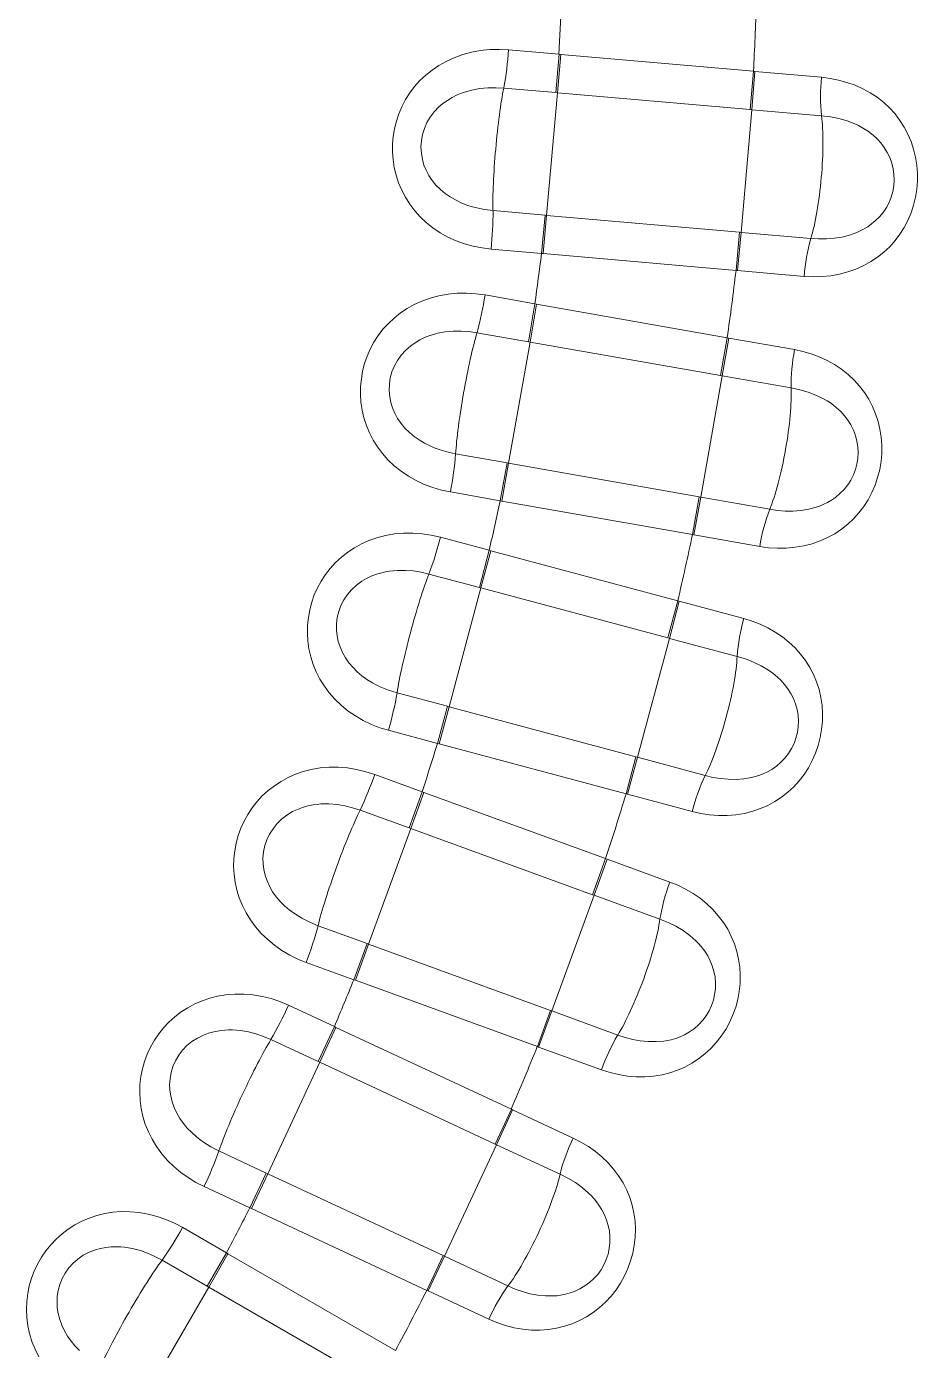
# Model space of a CAD drawing. Extents: x 407 to 892, y -26 to 445.
# Drawn here: x 807.37 to 816.5, y 149.82 to 163.39 of the extents above; entities that cross this region are included whole.
import ezdxf

# ---------------------------------------------------------------- set-up
doc = ezdxf.new("R2010")
doc.units = 0
doc.header["$LTSCALE"] = 7
doc.header["$MEASUREMENT"] = 0
doc.layers.add('8', color=251, linetype='CONTINUOUS', lineweight=15)

msp = doc.modelspace()

# ---------------------------------------------------------------- linework, layer by layer
at = {"layer": '8', "lineweight": 13, "ltscale": 0.012961}
for p, q in [((812.313, 163.148), (812.829, 163.103)), ((812.65, 161.061), (812.134, 161.106)), ((812.072, 160.636), (812.582, 160.545)), ((812.227, 158.527), (811.716, 158.617)), ((811.613, 158.154), (812.114, 158.019)), ((811.584, 156.04), (811.083, 156.174)), ((810.726, 153.618), (810.239, 153.795)), ((810.057, 153.356), (810.527, 153.137)), ((809.661, 151.279), (809.191, 151.498)), ((808.972, 151.077), (809.421, 150.818))]:
    msp.add_line(p, q, dxfattribs=at)
at = {"layer": '8', "lineweight": 13, "ltscale": 0.009852}
for p, q in [((812.795, 162.71), (812.829, 163.103)), ((814.805, 162.535), (814.837, 162.927)), ((812.686, 161.454), (812.65, 161.061)), ((814.695, 161.278), (814.659, 160.886)), ((814.501, 159.807), (814.568, 160.195)), ((814.282, 158.565), (814.212, 158.177)), ((813.961, 157.116), (814.061, 157.497)), ((813.635, 155.898), (813.531, 155.518)), ((811.293, 155.173), (811.427, 155.543)), ((809.224, 150.476), (809.421, 150.818)), ((811.656, 150.784), (811.488, 150.428))]:
    msp.add_line(p, q, dxfattribs=at)
at = {"layer": '8', "lineweight": 13, "ltscale": 0.009853}
for p, q in [((812.812, 162.709), (812.847, 163.101)), ((814.788, 162.536), (814.822, 162.929)), ((812.702, 161.452), (812.668, 161.06)), ((814.678, 161.28), (814.644, 160.887)), ((812.515, 160.157), (812.582, 160.545)), ((812.532, 160.154), (812.6, 160.542)), ((814.485, 159.81), (814.553, 160.198)), ((812.296, 158.915), (812.227, 158.527)), ((812.313, 158.912), (812.244, 158.524)), ((814.266, 158.568), (814.197, 158.18)), ((812.013, 157.638), (812.114, 158.019)), ((812.029, 157.634), (812.131, 158.015)), ((813.945, 157.121), (814.047, 157.501)), ((811.686, 156.42), (811.584, 156.04)), ((811.703, 156.416), (811.601, 156.035)), ((813.618, 155.902), (813.516, 155.522)), ((811.309, 155.167), (811.444, 155.537)), ((813.173, 154.489), (813.307, 154.859)), ((810.862, 153.988), (810.726, 153.618)), ((810.878, 153.982), (810.743, 153.612)), ((812.741, 153.304), (812.607, 152.933)), ((810.361, 152.779), (810.527, 153.137)), ((810.377, 152.772), (810.543, 153.129)), ((812.174, 151.934), (812.341, 152.291)), ((809.828, 151.636), (809.661, 151.279)), ((809.844, 151.629), (809.677, 151.272)), ((809.239, 150.468), (809.436, 150.809)), ((811.641, 150.791), (811.474, 150.434))]:
    msp.add_line(p, q, dxfattribs=at)
at = {"layer": '8', "lineweight": 13, "ltscale": 0.000445666}
msp.add_line((812.847, 163.101), (812.829, 163.103), dxfattribs=at)
at = {"layer": '8', "lineweight": 13, "ltscale": 0.049582}
for p, q in [((814.822, 162.929), (812.847, 163.101)), ((812.668, 161.06), (814.644, 160.887)), ((812.313, 158.912), (814.266, 158.568)), ((814.047, 157.501), (812.131, 158.015)), ((811.601, 156.035), (813.516, 155.522)), ((810.878, 153.982), (812.741, 153.304)), ((812.341, 152.291), (810.543, 153.129)), ((809.844, 151.629), (811.641, 150.791))]:
    msp.add_line(p, q, dxfattribs=at)
at = {"layer": '8', "lineweight": 13, "ltscale": 0.000371545}
msp.add_line((814.822, 162.929), (814.837, 162.927), dxfattribs=at)
at = {"layer": '8', "lineweight": 13, "ltscale": 0.017124}
for p, q in [((814.837, 162.927), (815.52, 162.867)), ((814.568, 160.195), (815.242, 160.076))]:
    msp.add_line(p, q, dxfattribs=at)
at = {"layer": '8', "lineweight": 13, "ltscale": 0.013374}
for p, q in [((812.262, 162.756), (812.795, 162.71)), ((812.686, 161.454), (812.153, 161.501)), ((811.988, 160.249), (812.515, 160.157)), ((812.296, 158.915), (811.769, 159.009)), ((811.496, 157.776), (812.013, 157.638)), ((811.686, 156.42), (811.17, 156.559)), ((810.79, 155.355), (811.293, 155.173)), ((810.862, 153.988), (810.359, 154.171)), ((809.876, 153.005), (810.361, 152.779)), ((809.828, 151.636), (809.344, 151.863)), ((808.761, 150.743), (809.224, 150.476))]:
    msp.add_line(p, q, dxfattribs=at)
at = {"layer": '8', "lineweight": 13, "ltscale": 0.031529}
for p, q in [((812.702, 161.452), (812.812, 162.709)), ((814.695, 161.278), (814.805, 162.535)), ((812.313, 158.912), (812.532, 160.154)), ((811.703, 156.416), (812.029, 157.634)), ((813.635, 155.898), (813.961, 157.116)), ((810.878, 153.982), (811.309, 155.167)), ((809.844, 151.629), (810.377, 152.772)), ((808.608, 149.375), (809.239, 150.468))]:
    msp.add_line(p, q, dxfattribs=at)
at = {"layer": '8', "lineweight": 13, "ltscale": 0.000424252}
msp.add_line((812.812, 162.709), (812.795, 162.71), dxfattribs=at)
at = {"layer": '8', "lineweight": 13, "ltscale": 0.049583}
for p, q in [((814.788, 162.536), (812.812, 162.709)), ((812.702, 161.452), (814.678, 161.28)), ((814.553, 160.198), (812.6, 160.542)), ((814.485, 159.81), (812.532, 160.154)), ((812.244, 158.524), (814.197, 158.18)), ((813.945, 157.121), (812.029, 157.634)), ((811.703, 156.416), (813.618, 155.902)), ((813.307, 154.859), (811.444, 155.537)), ((813.173, 154.489), (811.309, 155.167)), ((810.743, 153.612), (812.607, 152.933)), ((812.174, 151.934), (810.377, 152.772)), ((809.677, 151.272), (811.474, 150.434)), ((811.154, 149.817), (809.436, 150.809)), ((810.957, 149.476), (809.239, 150.468))]:
    msp.add_line(p, q, dxfattribs=at)
at = {"layer": '8', "lineweight": 13, "ltscale": 0.000417412}
for p, q in [((814.788, 162.536), (814.805, 162.535)), ((814.678, 161.28), (814.695, 161.278))]:
    msp.add_line(p, q, dxfattribs=at)
at = {"layer": '8', "lineweight": 13, "ltscale": 0.017949}
msp.add_line((814.805, 162.535), (815.52, 162.473), dxfattribs=at)
at = {"layer": '8', "lineweight": 13, "ltscale": 0.000424319}
msp.add_line((812.686, 161.454), (812.702, 161.452), dxfattribs=at)
at = {"layer": '8', "lineweight": 13, "ltscale": 0.01795}
for p, q in [((815.41, 161.214), (814.695, 161.278)), ((814.501, 159.807), (815.208, 159.684)), ((814.989, 158.439), (814.282, 158.565)), ((813.961, 157.116), (814.655, 156.932)), ((814.328, 155.711), (813.635, 155.898)), ((813.188, 154.483), (813.864, 154.239)), ((813.431, 153.051), (812.757, 153.298)), ((812.189, 151.927), (812.84, 151.625)), ((812.306, 150.479), (811.656, 150.784))]:
    msp.add_line(p, q, dxfattribs=at)
at = {"layer": '8', "lineweight": 13, "ltscale": 0.0004458}
msp.add_line((812.65, 161.061), (812.668, 161.06), dxfattribs=at)
at = {"layer": '8', "lineweight": 13, "ltscale": 0.000371345}
msp.add_line((814.644, 160.887), (814.659, 160.886), dxfattribs=at)
at = {"layer": '8', "lineweight": 13, "ltscale": 0.017125}
for p, q in [((815.341, 160.827), (814.659, 160.886)), ((814.887, 158.059), (814.212, 158.177)), ((814.061, 157.497), (814.723, 157.32)), ((814.193, 155.341), (813.531, 155.518)), ((813.321, 154.854), (813.965, 154.619)), ((813.264, 152.694), (812.62, 152.928)), ((812.354, 152.285), (812.975, 151.995)), ((812.109, 150.139), (811.488, 150.428))]:
    msp.add_line(p, q, dxfattribs=at)
at = {"layer": '8', "lineweight": 13, "ltscale": 0.000445406}
msp.add_line((812.6, 160.542), (812.582, 160.545), dxfattribs=at)
at = {"layer": '8', "lineweight": 13, "ltscale": 0.000424458}
msp.add_line((812.532, 160.154), (812.515, 160.157), dxfattribs=at)
at = {"layer": '8', "lineweight": 13, "ltscale": 0.000371291}
msp.add_line((814.553, 160.198), (814.568, 160.195), dxfattribs=at)
at = {"layer": '8', "lineweight": 13, "ltscale": 0.03153}
for p, q in [((814.282, 158.565), (814.501, 159.807)), ((812.757, 153.298), (813.188, 154.483)), ((811.656, 150.784), (812.189, 151.927))]:
    msp.add_line(p, q, dxfattribs=at)
at = {"layer": '8', "lineweight": 13, "ltscale": 0.000416811}
msp.add_line((814.485, 159.81), (814.501, 159.807), dxfattribs=at)
at = {"layer": '8', "lineweight": 13, "ltscale": 0.00042459}
msp.add_line((812.296, 158.915), (812.313, 158.912), dxfattribs=at)
at = {"layer": '8', "lineweight": 13, "ltscale": 0.000445539}
msp.add_line((812.227, 158.527), (812.244, 158.524), dxfattribs=at)
at = {"layer": '8', "lineweight": 13, "ltscale": 0.000417696}
msp.add_line((814.266, 158.568), (814.282, 158.565), dxfattribs=at)
at = {"layer": '8', "lineweight": 13, "ltscale": 0.000371025}
msp.add_line((814.197, 158.18), (814.212, 158.177), dxfattribs=at)
at = {"layer": '8', "lineweight": 13, "ltscale": 0.00044619}
msp.add_line((812.131, 158.015), (812.114, 158.019), dxfattribs=at)
at = {"layer": '8', "lineweight": 13, "ltscale": 0.000423976}
msp.add_line((812.029, 157.634), (812.013, 157.638), dxfattribs=at)
at = {"layer": '8', "lineweight": 13, "ltscale": 0.000371442}
msp.add_line((814.047, 157.501), (814.061, 157.497), dxfattribs=at)
at = {"layer": '8', "lineweight": 13, "ltscale": 0.000416948}
msp.add_line((813.945, 157.121), (813.961, 157.116), dxfattribs=at)
at = {"layer": '8', "lineweight": 13, "ltscale": 0.000424371}
msp.add_line((811.686, 156.42), (811.703, 156.416), dxfattribs=at)
at = {"layer": '8', "lineweight": 13, "ltscale": 0.000445651}
msp.add_line((811.584, 156.04), (811.601, 156.035), dxfattribs=at)
at = {"layer": '8', "lineweight": 13, "ltscale": 0.000417146}
msp.add_line((813.618, 155.902), (813.635, 155.898), dxfattribs=at)
at = {"layer": '8', "lineweight": 13, "ltscale": 0.012962}
msp.add_line((810.94, 155.721), (811.427, 155.543), dxfattribs=at)
at = {"layer": '8', "lineweight": 13, "ltscale": 0.000445521}
msp.add_line((811.444, 155.537), (811.427, 155.543), dxfattribs=at)
at = {"layer": '8', "lineweight": 13, "ltscale": 0.000370851}
msp.add_line((813.516, 155.522), (813.531, 155.518), dxfattribs=at)
at = {"layer": '8', "lineweight": 13, "ltscale": 0.000424532}
msp.add_line((811.309, 155.167), (811.293, 155.173), dxfattribs=at)
at = {"layer": '8', "lineweight": 13, "ltscale": 0.009851}
for p, q in [((813.188, 154.483), (813.321, 154.854)), ((812.757, 153.298), (812.62, 152.928)), ((812.189, 151.927), (812.354, 152.285))]:
    msp.add_line(p, q, dxfattribs=at)
at = {"layer": '8', "lineweight": 13, "ltscale": 0.00037076}
msp.add_line((813.307, 154.859), (813.321, 154.854), dxfattribs=at)
at = {"layer": '8', "lineweight": 13, "ltscale": 0.000417037}
msp.add_line((813.173, 154.489), (813.188, 154.483), dxfattribs=at)
at = {"layer": '8', "lineweight": 13, "ltscale": 0.000424794}
msp.add_line((810.862, 153.988), (810.878, 153.982), dxfattribs=at)
at = {"layer": '8', "lineweight": 13, "ltscale": 0.000445782}
msp.add_line((810.726, 153.618), (810.743, 153.612), dxfattribs=at)
at = {"layer": '8', "lineweight": 13, "ltscale": 0.000417559}
msp.add_line((812.741, 153.304), (812.757, 153.298), dxfattribs=at)
at = {"layer": '8', "lineweight": 13, "ltscale": 0.000446113}
msp.add_line((810.543, 153.129), (810.527, 153.137), dxfattribs=at)
at = {"layer": '8', "lineweight": 13, "ltscale": 0.000370693}
msp.add_line((812.607, 152.933), (812.62, 152.928), dxfattribs=at)
at = {"layer": '8', "lineweight": 13, "ltscale": 0.000424266}
msp.add_line((810.377, 152.772), (810.361, 152.779), dxfattribs=at)
at = {"layer": '8', "lineweight": 13, "ltscale": 0.000370987}
msp.add_line((812.341, 152.291), (812.354, 152.285), dxfattribs=at)
at = {"layer": '8', "lineweight": 13, "ltscale": 0.000417123}
msp.add_line((812.174, 151.934), (812.189, 151.927), dxfattribs=at)
at = {"layer": '8', "lineweight": 13, "ltscale": 0.000424589}
msp.add_line((809.828, 151.636), (809.844, 151.629), dxfattribs=at)
at = {"layer": '8', "lineweight": 13, "ltscale": 0.000445422}
msp.add_line((809.661, 151.279), (809.677, 151.272), dxfattribs=at)
at = {"layer": '8', "lineweight": 13, "ltscale": 0.000445997}
msp.add_line((809.436, 150.809), (809.421, 150.818), dxfattribs=at)
at = {"layer": '8', "lineweight": 13, "ltscale": 0.000417768}
msp.add_line((811.641, 150.791), (811.656, 150.784), dxfattribs=at)
at = {"layer": '8', "lineweight": 13, "ltscale": 0.000424518}
msp.add_line((809.239, 150.468), (809.224, 150.476), dxfattribs=at)
at = {"layer": '8', "lineweight": 13, "ltscale": 0.000371403}
msp.add_line((811.474, 150.434), (811.488, 150.428), dxfattribs=at)
at = {"layer": '8', "lineweight": 13}
for points in [[(812.134, 161.106), (812.041, 161.118), (811.95, 161.136), (811.861, 161.161), (811.774, 161.192), (811.691, 161.23), (811.612, 161.274), (811.537, 161.324), (811.468, 161.38), (811.406, 161.438), (811.35, 161.5), (811.299, 161.567), (811.255, 161.637), (811.217, 161.711), (811.185, 161.787), (811.159, 161.865), (811.14, 161.944), (811.128, 162.023), (811.122, 162.103), (811.123, 162.182), (811.13, 162.261), (811.143, 162.34), (811.162, 162.417), (811.187, 162.493), (811.219, 162.566), (811.257, 162.638), (811.3, 162.707), (811.349, 162.772), (811.404, 162.833), (811.464, 162.889), (811.528, 162.941), (811.598, 162.988), (811.671, 163.029), (811.755, 163.068), (811.842, 163.1), (811.933, 163.124), (812.026, 163.141), (812.121, 163.151), (812.216, 163.153), (812.313, 163.148)], [(815.52, 162.867), (815.608, 162.856), (815.695, 162.839), (815.78, 162.815), (815.863, 162.786), (815.942, 162.75), (816.018, 162.709), (816.09, 162.662), (816.157, 162.609), (816.217, 162.553), (816.273, 162.492), (816.323, 162.426), (816.367, 162.357), (816.406, 162.284), (816.438, 162.209), (816.464, 162.13), (816.484, 162.05), (816.497, 161.968), (816.504, 161.885), (816.504, 161.802), (816.497, 161.719), (816.484, 161.637), (816.464, 161.556), (816.438, 161.477), (816.406, 161.401), (816.367, 161.328), (816.323, 161.258), (816.274, 161.193), (816.219, 161.131), (816.159, 161.075), (816.095, 161.024), (816.026, 160.978), (815.954, 160.937), (815.873, 160.901), (815.79, 160.872), (815.703, 160.849), (815.614, 160.833), (815.524, 160.824), (815.433, 160.822), (815.341, 160.827)], [(812.153, 161.501), (812.061, 161.513), (811.972, 161.532), (811.928, 161.544), (811.886, 161.558), (811.825, 161.582), (811.767, 161.61), (811.713, 161.642), (811.663, 161.677), (811.613, 161.718), (811.568, 161.763), (811.529, 161.81), (811.495, 161.861), (811.467, 161.914), (811.445, 161.968), (811.429, 162.024), (811.418, 162.088), (811.414, 162.153), (811.418, 162.217), (811.43, 162.281), (811.449, 162.343), (811.476, 162.403), (811.51, 162.46), (811.551, 162.514), (811.598, 162.564), (811.64, 162.599), (811.685, 162.631), (811.733, 162.66), (811.785, 162.686), (811.821, 162.701), (811.859, 162.714), (811.937, 162.736), (812.019, 162.751), (812.099, 162.759), (812.18, 162.76), (812.262, 162.756)], [(815.52, 162.473), (815.61, 162.462), (815.697, 162.445), (815.781, 162.421), (815.86, 162.391), (815.897, 162.373), (815.934, 162.354), (815.968, 162.333), (816.001, 162.311), (816.048, 162.275), (816.09, 162.236), (816.129, 162.194), (816.162, 162.149), (816.194, 162.098), (816.22, 162.044), (816.24, 161.988), (816.254, 161.93), (816.262, 161.872), (816.264, 161.813), (816.26, 161.754), (816.25, 161.696), (816.233, 161.64), (816.212, 161.585), (816.184, 161.533), (816.151, 161.483), (816.113, 161.437), (816.07, 161.395), (816.033, 161.364), (815.993, 161.335), (815.95, 161.31), (815.916, 161.292), (815.881, 161.276), (815.807, 161.25), (815.729, 161.23), (815.648, 161.217), (815.57, 161.21), (815.49, 161.21), (815.41, 161.214)], [(811.716, 158.617), (811.625, 158.637), (811.535, 158.663), (811.448, 158.695), (811.365, 158.734), (811.286, 158.779), (811.211, 158.83), (811.141, 158.886), (811.076, 158.947), (811.02, 159.011), (810.969, 159.078), (810.925, 159.149), (810.887, 159.223), (810.855, 159.299), (810.83, 159.377), (810.811, 159.457), (810.799, 159.538), (810.794, 159.618), (810.795, 159.698), (810.803, 159.777), (810.816, 159.855), (810.836, 159.932), (810.862, 160.008), (810.894, 160.081), (810.932, 160.151), (810.976, 160.219), (811.025, 160.284), (811.08, 160.344), (811.139, 160.4), (811.204, 160.452), (811.273, 160.498), (811.346, 160.538), (811.422, 160.573), (811.509, 160.604), (811.599, 160.628), (811.692, 160.644), (811.786, 160.653), (811.881, 160.655), (811.977, 160.649), (812.072, 160.636)], [(811.769, 159.009), (811.679, 159.029), (811.592, 159.055), (811.55, 159.071), (811.509, 159.089), (811.45, 159.118), (811.395, 159.151), (811.344, 159.187), (811.296, 159.226), (811.25, 159.272), (811.21, 159.32), (811.175, 159.371), (811.146, 159.424), (811.122, 159.479), (811.105, 159.535), (811.094, 159.592), (811.088, 159.657), (811.09, 159.722), (811.1, 159.786), (811.117, 159.848), (811.142, 159.909), (811.173, 159.966), (811.212, 160.02), (811.258, 160.07), (811.309, 160.115), (811.354, 160.147), (811.401, 160.175), (811.452, 160.2), (811.506, 160.221), (811.543, 160.232), (811.582, 160.243), (811.662, 160.257), (811.745, 160.265), (811.825, 160.266), (811.906, 160.261), (811.988, 160.249)], [(815.242, 160.076), (815.329, 160.057), (815.415, 160.033), (815.497, 160.002), (815.577, 159.965), (815.653, 159.923), (815.725, 159.875), (815.792, 159.822), (815.855, 159.764), (815.91, 159.702), (815.96, 159.636), (816.004, 159.567), (816.042, 159.494), (816.074, 159.418), (816.1, 159.34), (816.119, 159.26), (816.132, 159.178), (816.138, 159.095), (816.137, 159.012), (816.13, 158.929), (816.116, 158.847), (816.095, 158.766), (816.069, 158.688), (816.036, 158.611), (815.997, 158.538), (815.953, 158.469), (815.903, 158.403), (815.848, 158.342), (815.788, 158.286), (815.723, 158.235), (815.655, 158.189), (815.582, 158.15), (815.507, 158.116), (815.423, 158.087), (815.337, 158.065), (815.249, 158.05), (815.159, 158.042), (815.069, 158.04), (814.977, 158.046), (814.887, 158.059)], [(815.208, 159.684), (815.297, 159.665), (815.382, 159.64), (815.463, 159.609), (815.54, 159.572), (815.576, 159.551), (815.61, 159.529), (815.643, 159.505), (815.674, 159.48), (815.717, 159.441), (815.756, 159.398), (815.79, 159.352), (815.82, 159.305), (815.847, 159.251), (815.868, 159.195), (815.883, 159.137), (815.892, 159.079), (815.895, 159.02), (815.892, 158.961), (815.883, 158.903), (815.867, 158.846), (815.846, 158.791), (815.82, 158.739), (815.788, 158.689), (815.751, 158.642), (815.709, 158.6), (815.662, 158.561), (815.622, 158.533), (815.58, 158.509), (815.535, 158.487), (815.5, 158.472), (815.464, 158.46), (815.388, 158.44), (815.309, 158.427), (815.226, 158.421), (815.148, 158.421), (815.069, 158.427), (814.989, 158.439)], [(811.083, 156.174), (810.993, 156.201), (810.907, 156.235), (810.823, 156.275), (810.743, 156.321), (810.668, 156.372), (810.598, 156.429), (810.533, 156.492), (810.474, 156.558), (810.424, 156.626), (810.379, 156.698), (810.341, 156.772), (810.309, 156.849), (810.284, 156.928), (810.266, 157.008), (810.255, 157.09), (810.25, 157.171), (810.251, 157.251), (810.26, 157.33), (810.274, 157.409), (810.294, 157.486), (810.321, 157.561), (810.353, 157.633), (810.391, 157.703), (810.435, 157.77), (810.485, 157.834), (810.539, 157.894), (810.599, 157.95), (810.664, 158), (810.732, 158.046), (810.805, 158.086), (810.881, 158.12), (810.961, 158.148), (811.05, 158.171), (811.142, 158.187), (811.235, 158.195), (811.33, 158.196), (811.425, 158.189), (811.519, 158.175), (811.613, 158.154)], [(811.17, 156.559), (811.082, 156.587), (810.997, 156.621), (810.956, 156.641), (810.917, 156.662), (810.861, 156.696), (810.809, 156.733), (810.761, 156.774), (810.718, 156.817), (810.676, 156.866), (810.64, 156.918), (810.609, 156.972), (810.585, 157.028), (810.566, 157.084), (810.554, 157.142), (810.548, 157.199), (810.548, 157.265), (810.556, 157.329), (810.571, 157.392), (810.593, 157.453), (810.623, 157.51), (810.66, 157.565), (810.703, 157.615), (810.753, 157.661), (810.808, 157.702), (810.855, 157.729), (810.905, 157.753), (810.958, 157.773), (811.013, 157.789), (811.052, 157.798), (811.091, 157.805), (811.172, 157.812), (811.255, 157.813), (811.335, 157.807), (811.416, 157.794), (811.496, 157.776)], [(814.723, 157.32), (814.808, 157.293), (814.891, 157.261), (814.97, 157.224), (815.046, 157.18), (815.119, 157.131), (815.186, 157.077), (815.248, 157.019), (815.305, 156.955), (815.355, 156.889), (815.399, 156.819), (815.437, 156.746), (815.469, 156.67), (815.494, 156.592), (815.513, 156.512), (815.525, 156.43), (815.531, 156.347), (815.529, 156.264), (815.521, 156.182), (815.507, 156.1), (815.486, 156.019), (815.458, 155.941), (815.425, 155.865), (815.386, 155.791), (815.341, 155.722), (815.29, 155.657), (815.235, 155.596), (815.175, 155.54), (815.11, 155.489), (815.042, 155.444), (814.969, 155.404), (814.894, 155.371), (814.815, 155.344), (814.73, 155.322), (814.642, 155.308), (814.553, 155.3), (814.463, 155.3), (814.372, 155.307), (814.282, 155.321), (814.193, 155.341)], [(814.655, 156.932), (814.741, 156.905), (814.824, 156.873), (814.902, 156.835), (814.975, 156.792), (815.009, 156.768), (815.042, 156.742), (815.072, 156.716), (815.101, 156.689), (815.14, 156.645), (815.175, 156.599), (815.206, 156.551), (815.231, 156.501), (815.253, 156.445), (815.269, 156.387), (815.279, 156.329), (815.283, 156.27), (815.281, 156.211), (815.273, 156.152), (815.258, 156.095), (815.238, 156.04), (815.213, 155.987), (815.182, 155.937), (815.145, 155.89), (815.104, 155.847), (815.059, 155.808), (815.009, 155.774), (814.967, 155.75), (814.923, 155.729), (814.876, 155.711), (814.84, 155.7), (814.802, 155.69), (814.725, 155.677), (814.645, 155.671), (814.563, 155.672), (814.485, 155.679), (814.406, 155.692), (814.328, 155.711)], [(810.239, 153.795), (810.152, 153.83), (810.069, 153.871), (809.989, 153.918), (809.914, 153.971), (809.843, 154.029), (809.778, 154.092), (809.719, 154.159), (809.666, 154.231), (809.622, 154.303), (809.584, 154.378), (809.552, 154.456), (809.527, 154.535), (809.509, 154.616), (809.498, 154.697), (809.494, 154.779), (809.496, 154.861), (809.505, 154.94), (809.52, 155.019), (809.541, 155.095), (809.568, 155.17), (809.601, 155.243), (809.639, 155.312), (809.684, 155.379), (809.733, 155.442), (809.788, 155.501), (809.848, 155.556), (809.912, 155.606), (809.981, 155.651), (810.053, 155.69), (810.129, 155.724), (810.208, 155.751), (810.289, 155.772), (810.38, 155.788), (810.473, 155.795), (810.567, 155.796), (810.661, 155.788), (810.755, 155.773), (810.848, 155.75), (810.94, 155.721)], [(810.359, 154.171), (810.274, 154.207), (810.192, 154.248), (810.154, 154.271), (810.117, 154.295), (810.064, 154.334), (810.015, 154.376), (809.971, 154.421), (809.931, 154.467), (809.894, 154.52), (809.862, 154.575), (809.837, 154.631), (809.817, 154.689), (809.804, 154.747), (809.797, 154.805), (809.795, 154.863), (809.801, 154.928), (809.814, 154.992), (809.835, 155.053), (809.863, 155.111), (809.898, 155.166), (809.939, 155.218), (809.986, 155.264), (810.04, 155.305), (810.099, 155.341), (810.148, 155.364), (810.2, 155.384), (810.254, 155.399), (810.311, 155.41), (810.349, 155.415), (810.389, 155.419), (810.47, 155.42), (810.554, 155.413), (810.633, 155.4), (810.712, 155.38), (810.79, 155.355)], [(813.965, 154.619), (814.047, 154.586), (814.127, 154.546), (814.203, 154.502), (814.275, 154.452), (814.343, 154.397), (814.405, 154.337), (814.462, 154.273), (814.514, 154.205), (814.558, 154.135), (814.595, 154.062), (814.627, 153.985), (814.652, 153.907), (814.67, 153.827), (814.682, 153.745), (814.687, 153.663), (814.685, 153.58), (814.676, 153.498), (814.661, 153.416), (814.64, 153.336), (814.612, 153.257), (814.578, 153.181), (814.538, 153.108), (814.492, 153.039), (814.441, 152.974), (814.385, 152.913), (814.325, 152.857), (814.26, 152.806), (814.191, 152.762), (814.119, 152.722), (814.044, 152.69), (813.965, 152.663), (813.885, 152.643), (813.798, 152.629), (813.709, 152.622), (813.62, 152.622), (813.53, 152.63), (813.44, 152.645), (813.352, 152.666), (813.264, 152.694)], [(813.864, 154.239), (813.947, 154.205), (814.027, 154.165), (814.102, 154.121), (814.17, 154.071), (814.202, 154.044), (814.232, 154.016), (814.26, 153.988), (814.286, 153.958), (814.322, 153.911), (814.353, 153.862), (814.379, 153.811), (814.4, 153.759), (814.417, 153.701), (814.428, 153.643), (814.433, 153.583), (814.432, 153.524), (814.424, 153.466), (814.411, 153.408), (814.392, 153.352), (814.367, 153.299), (814.337, 153.249), (814.302, 153.202), (814.261, 153.158), (814.217, 153.119), (814.168, 153.084), (814.116, 153.054), (814.071, 153.034), (814.025, 153.017), (813.977, 153.003), (813.94, 152.995), (813.902, 152.989), (813.824, 152.983), (813.744, 152.983), (813.662, 152.992), (813.585, 153.006), (813.508, 153.026), (813.431, 153.051)], [(809.191, 151.498), (809.108, 151.541), (809.028, 151.589), (808.953, 151.643), (808.882, 151.702), (808.817, 151.766), (808.758, 151.834), (808.705, 151.907), (808.658, 151.983), (808.62, 152.059), (808.589, 152.137), (808.564, 152.217), (808.547, 152.298), (808.536, 152.38), (808.532, 152.462), (808.534, 152.544), (808.544, 152.625), (808.559, 152.704), (808.581, 152.78), (808.609, 152.855), (808.642, 152.927), (808.682, 152.997), (808.726, 153.063), (808.776, 153.125), (808.83, 153.183), (808.89, 153.238), (808.955, 153.287), (809.023, 153.331), (809.095, 153.37), (809.171, 153.403), (809.249, 153.43), (809.33, 153.45), (809.414, 153.464), (809.505, 153.471), (809.599, 153.471), (809.692, 153.463), (809.785, 153.447), (809.878, 153.424), (809.969, 153.394), (810.057, 153.356)], [(809.344, 151.863), (809.262, 151.906), (809.184, 151.954), (809.148, 151.98), (809.113, 152.008), (809.064, 152.051), (809.019, 152.097), (808.979, 152.145), (808.943, 152.195), (808.911, 152.251), (808.884, 152.308), (808.863, 152.367), (808.849, 152.426), (808.841, 152.485), (808.838, 152.543), (808.842, 152.601), (808.854, 152.666), (808.872, 152.728), (808.898, 152.787), (808.931, 152.843), (808.97, 152.895), (809.016, 152.942), (809.067, 152.984), (809.124, 153.02), (809.186, 153.051), (809.237, 153.07), (809.29, 153.085), (809.346, 153.095), (809.403, 153.102), (809.442, 153.103), (809.482, 153.103), (809.563, 153.097), (809.646, 153.083), (809.723, 153.063), (809.8, 153.037), (809.876, 153.005)], [(812.975, 151.995), (813.054, 151.954), (813.13, 151.908), (813.202, 151.857), (813.269, 151.801), (813.332, 151.741), (813.389, 151.676), (813.44, 151.607), (813.485, 151.535), (813.523, 151.461), (813.554, 151.385), (813.579, 151.306), (813.597, 151.226), (813.608, 151.144), (813.613, 151.062), (813.61, 150.979), (813.601, 150.897), (813.586, 150.816), (813.563, 150.735), (813.535, 150.657), (813.5, 150.582), (813.46, 150.509), (813.414, 150.44), (813.362, 150.375), (813.306, 150.314), (813.245, 150.259), (813.18, 150.208), (813.111, 150.163), (813.038, 150.125), (812.963, 150.092), (812.885, 150.066), (812.805, 150.046), (812.723, 150.033), (812.635, 150.027), (812.546, 150.027), (812.457, 150.036), (812.368, 150.051), (812.28, 150.074), (812.193, 150.103), (812.109, 150.139)], [(812.84, 151.625), (812.921, 151.584), (812.997, 151.538), (813.067, 151.487), (813.131, 151.431), (813.161, 151.402), (813.188, 151.371), (813.214, 151.34), (813.237, 151.308), (813.269, 151.258), (813.295, 151.207), (813.317, 151.154), (813.333, 151.1), (813.345, 151.041), (813.351, 150.982), (813.351, 150.922), (813.344, 150.863), (813.332, 150.806), (813.314, 150.75), (813.289, 150.696), (813.26, 150.645), (813.226, 150.597), (813.186, 150.554), (813.143, 150.514), (813.095, 150.479), (813.043, 150.448), (812.988, 150.423), (812.943, 150.407), (812.895, 150.394), (812.846, 150.384), (812.809, 150.379), (812.77, 150.377), (812.692, 150.377), (812.612, 150.385), (812.531, 150.4), (812.455, 150.421), (812.38, 150.447), (812.306, 150.479)], [(807.498, 149.751), (807.459, 149.831), (807.427, 149.91), (807.403, 149.991), (807.385, 150.072), (807.375, 150.155), (807.371, 150.237), (807.374, 150.32), (807.384, 150.401), (807.4, 150.481), (807.423, 150.558), (807.451, 150.632), (807.485, 150.704), (807.525, 150.773), (807.57, 150.839), (807.62, 150.901), (807.675, 150.959), (807.735, 151.012), (807.799, 151.061), (807.867, 151.105), (807.939, 151.143), (808.015, 151.175), (808.093, 151.201), (808.173, 151.221), (808.256, 151.234), (808.34, 151.241), (808.432, 151.24), (808.525, 151.232), (808.617, 151.216), (808.709, 151.192), (808.799, 151.161), (808.887, 151.122), (808.972, 151.077)], [(807.913, 149.816), (807.868, 149.864), (807.828, 149.914), (807.792, 149.965), (807.761, 150.018), (807.733, 150.076), (807.712, 150.136), (807.696, 150.196), (807.687, 150.256), (807.684, 150.315), (807.687, 150.374), (807.696, 150.431), (807.712, 150.494), (807.737, 150.554), (807.768, 150.611), (807.805, 150.664), (807.849, 150.712), (807.898, 150.755), (807.953, 150.793), (808.013, 150.824), (808.077, 150.849), (808.13, 150.863), (808.184, 150.874), (808.24, 150.879), (808.298, 150.881), (808.337, 150.879), (808.377, 150.875), (808.457, 150.862), (808.538, 150.841), (808.613, 150.814), (808.688, 150.781), (808.761, 150.743)]]:
    msp.add_lwpolyline(points, dxfattribs=at)
for centre, radius, start, end in [((783.417, 164.648), 29.452, 356.9938, 358.0062), ((783.417, 164.648), 31.452, 356.867, 358.133), ((808.313, 163.452), 4.011, 350.0105, 355.6619), ((817.495, 162.666), 1.985, 174.1767, 185.5589), ((808.142, 161.502), 4.011, 354.3382, 359.9895), ((817.322, 160.682), 1.985, 164.4411, 175.8233), ((783.417, 164.648), 29.452, 351.9938, 353.0062), ((783.417, 164.648), 31.452, 351.867, 353.133), ((808.114, 161.287), 4.011, 345.0105, 350.6619), ((817.193, 159.703), 1.985, 169.1767, 180.5589), ((807.774, 159.359), 4.011, 349.3382, 354.9895), ((783.417, 164.648), 29.452, 346.9938, 348.0062), ((816.847, 157.742), 1.985, 159.4411, 170.8233), ((807.727, 159.147), 4.011, 340.0105, 345.6619), ((783.417, 164.648), 31.452, 346.867, 348.133), ((816.633, 156.778), 1.985, 164.1767, 175.5589), ((807.22, 157.257), 4.011, 344.3382, 349.9895), ((783.417, 164.648), 29.452, 341.9938, 343.0062), ((807.155, 157.049), 4.011, 335.0105, 340.6619), ((816.118, 154.855), 1.985, 154.4411, 165.8233), ((783.417, 164.648), 31.452, 341.867, 343.133), ((815.821, 153.913), 1.985, 159.1767, 170.5589), ((806.485, 155.21), 4.011, 339.3382, 344.9895), ((783.417, 164.648), 29.452, 336.9938, 338.0062), ((806.402, 155.009), 4.011, 330.0105, 335.6619), ((815.14, 152.042), 1.985, 149.4411, 160.8233), ((783.417, 164.648), 31.452, 336.867, 338.133), ((814.76, 151.131), 1.983, 154.1796, 165.5742), ((805.575, 153.235), 4.011, 334.3382, 339.9895), ((783.417, 164.648), 29.452, 331.9938, 333.0062), ((805.475, 153.043), 4.011, 325.0105, 330.6619), ((783.417, 164.648), 31.452, 331.867, 333.133), ((813.921, 149.325), 1.985, 144.4411, 155.8233)]:
    msp.add_arc(centre, radius, start, end, dxfattribs=at)
for centre, major_axis, ratio, start_param, end_param in [((812.251, 162.125), (-0.07, -0.797), 0.08912, 3.80602, 5.618757), ((815.381, 161.851), (-0.07, -0.797), 0.171335, 0.660114, 2.481479), ((811.922, 159.621), (-0.139, -0.788), 0.08912, 3.80602, 5.618757), ((815.016, 159.076), (-0.139, -0.788), 0.171335, 0.660114, 2.481479), ((811.375, 157.156), (-0.207, -0.773), 0.08912, 3.80602, 5.618757), ((814.41, 156.343), (-0.207, -0.773), 0.171335, 0.660114, 2.481479), ((810.616, 154.748), (-0.274, -0.752), 0.08912, 3.80602, 5.618757), ((813.568, 153.674), (-0.274, -0.752), 0.171335, 0.660114, 2.481479), ((809.65, 152.415), (-0.338, -0.725), 0.08912, 3.80602, 5.618757), ((812.497, 151.087), (-0.338, -0.725), 0.171335, 0.660114, 2.481479), ((808.484, 150.176), (-0.4, -0.693), 0.08912, 3.80602, 5.618757)]:
    msp.add_ellipse(centre, major_axis=major_axis, ratio=ratio, start_param=start_param, end_param=end_param, dxfattribs=at)

doc.saveas('drawing.dxf')
